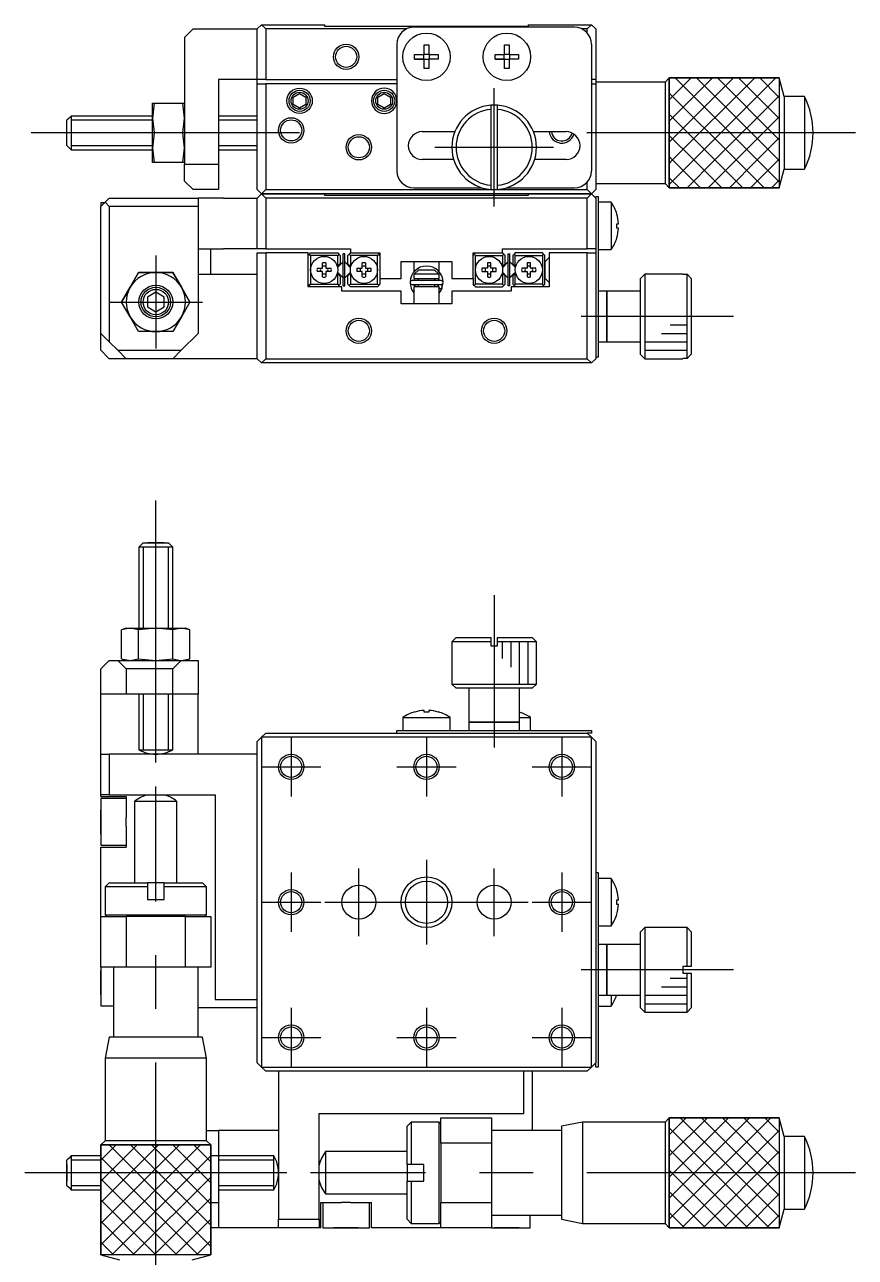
# Model space of a CAD drawing. Extents: x 9 to 355, y 7 to 229.
# Drawn here: x 74.6 to 172.8, y 83.3 to 229.1 of the extents above; entities that cross this region are included whole.
import ezdxf

# ---------------------------------------------------------------- set-up
doc = ezdxf.new("R2010")
doc.units = 0
doc.linetypes.add('CENTER', pattern=[50.8, 31.75, -6.35, 6.35, -6.35])
doc.layers.get('0').update_dxf_attribs({"linetype": 'CONTINUOUS'})
doc.layers.add('CENTER', color=1, linetype='CENTER')

msp = doc.modelspace()

# ---------------------------------------------------------------- linework, layer by layer
at = {"color": 7, "linetype": 'CONTINUOUS'}
for p, q in [((102.09, 228.58), (102.59, 229.08)), ((102.59, 229.08), (103.09, 228.58)), ((102.59, 229.08), (110.09, 229.08)), ((110.09, 228.88), (110.09, 229.08)), ((134.09, 228.88), (110.09, 228.88)), ((134.09, 229.08), (134.09, 228.88)), ((134.09, 229.08), (141.59, 229.08)), ((141.09, 228.58), (141.59, 229.08)), ((141.59, 229.08), (142.09, 228.58)), ((94.49, 228.58), (93.49, 227.58)), ((93.49, 227.58), (93.49, 212.58)), ((94.49, 228.58), (102.09, 228.58)), ((102.09, 222.58), (102.09, 228.58)), ((103.09, 228.58), (103.09, 222.58)), ((119.71, 228.58), (103.09, 228.58)), ((139.59, 228.78), (120.59, 228.78)), ((141.09, 228.58), (140.46, 228.58)), ((141.09, 228.11), (141.09, 228.58)), ((142.09, 228.58), (142.09, 222.58)), ((118.59, 226.78), (118.59, 211.78)), ((121.83, 226.68), (122.35, 226.68)), ((121.83, 225.54), (121.83, 226.68)), ((122.35, 226.68), (122.35, 225.54)), ((131.33, 226.68), (131.85, 226.68)), ((131.33, 225.54), (131.33, 226.68)), ((131.85, 226.68), (131.85, 225.54)), ((141.59, 226.78), (141.59, 211.78)), ((120.69, 225.02), (120.69, 225.54)), ((120.69, 225.54), (121.83, 225.54)), ((121.83, 225.02), (120.69, 225.02)), ((120.69, 225.02), (121.76, 225.02)), ((121.76, 225.02), (121.76, 225.54)), ((121.83, 225.02), (121.76, 225.02)), ((121.83, 225.61), (122.35, 225.61)), ((121.83, 223.88), (121.83, 225.02)), ((122.35, 224.95), (121.83, 224.95)), ((122.35, 225.54), (123.48, 225.54)), ((122.35, 225.02), (122.35, 223.88)), ((123.48, 225.02), (122.35, 225.02)), ((122.42, 225.02), (122.35, 225.02)), ((122.42, 225.54), (122.42, 225.02)), ((123.48, 225.02), (122.42, 225.02)), ((123.48, 225.54), (123.48, 225.02)), ((130.19, 225.02), (130.19, 225.54)), ((130.19, 225.54), (131.33, 225.54)), ((131.33, 225.02), (130.19, 225.02)), ((130.19, 225.02), (131.26, 225.02)), ((131.26, 225.02), (131.26, 225.54)), ((131.33, 225.02), (131.26, 225.02)), ((131.33, 225.61), (131.85, 225.61)), ((131.33, 223.88), (131.33, 225.02)), ((131.85, 224.95), (131.33, 224.95)), ((131.85, 225.54), (132.98, 225.54)), ((131.85, 225.02), (131.85, 223.88)), ((132.98, 225.02), (131.85, 225.02)), ((131.92, 225.02), (131.85, 225.02)), ((131.92, 225.54), (131.92, 225.02)), ((132.98, 225.02), (131.92, 225.02)), ((132.98, 225.54), (132.98, 225.02)), ((122.35, 223.88), (121.83, 223.88)), ((131.85, 223.88), (131.33, 223.88)), ((97.49, 222.58), (97.49, 212.58)), ((102.09, 222.58), (97.49, 222.58)), ((103.09, 222.58), (102.09, 222.58)), ((102.09, 222.08), (102.09, 222.58)), ((102.09, 222.08), (103.09, 222.08)), ((102.09, 209.58), (102.09, 222.08)), ((103.09, 222.58), (118.59, 222.58)), ((103.09, 222.08), (103.09, 209.58)), ((118.59, 222.08), (103.09, 222.08)), ((142.09, 222.58), (141.59, 222.58)), ((141.59, 222.08), (142.09, 222.08)), ((142.09, 222.58), (142.09, 222.08)), ((150.29, 222.28), (142.09, 222.28)), ((142.09, 222.08), (142.09, 209.58)), ((150.79, 222.78), (150.29, 222.28)), ((150.29, 222.28), (150.29, 214.25)), ((150.79, 222.78), (163.79, 222.78)), ((150.79, 209.78), (150.79, 222.78)), ((163.79, 222.78), (163.79, 214.08)), ((164.38, 220.58), (163.79, 222.78)), ((163.79, 222.78), (163.79, 209.78)), ((106.34, 220.52), (107.09, 220.95)), ((106.34, 219.65), (106.34, 220.52)), ((107.09, 220.95), (107.84, 220.52)), ((107.84, 220.52), (107.84, 219.65)), ((116.34, 220.52), (117.09, 220.95)), ((116.34, 219.65), (116.34, 220.52)), ((117.09, 220.95), (117.84, 220.52)), ((117.84, 220.52), (117.84, 219.65)), ((164.38, 220.58), (164.38, 214.83)), ((166.79, 220.58), (164.38, 220.58)), ((166.79, 220.58), (166.79, 214.83)), ((89.88, 219.78), (89.69, 218.03)), ((89.69, 219.78), (89.88, 219.78)), ((89.69, 218.03), (89.69, 219.78)), ((89.88, 219.78), (93.29, 219.78)), ((93.49, 218.03), (93.29, 219.78)), ((93.29, 219.78), (93.49, 219.78)), ((107.09, 219.22), (106.34, 219.65)), ((107.84, 219.65), (107.09, 219.22)), ((117.09, 219.22), (116.34, 219.65)), ((117.84, 219.65), (117.09, 219.22)), ((129.69, 219.57), (129.69, 219.06)), ((129.69, 219.06), (129.69, 210.1)), ((130.49, 219.06), (130.49, 219.57)), ((130.49, 210.1), (130.49, 219.06)), ((79.84, 218.03), (79.59, 217.78)), ((79.59, 216.28), (79.59, 217.78)), ((80.09, 218.28), (79.84, 218.03)), ((80.09, 218.28), (80.09, 216.28)), ((89.69, 218.28), (80.09, 218.28)), ((89.69, 218.03), (89.88, 216.28)), ((89.69, 214.53), (89.69, 218.03)), ((93.29, 216.28), (93.49, 218.03)), ((102.09, 218.28), (97.49, 218.28)), ((79.59, 214.78), (79.59, 216.28)), ((80.09, 216.28), (80.09, 214.28)), ((89.88, 216.28), (89.69, 214.53)), ((93.29, 216.28), (89.88, 216.28)), ((93.49, 214.53), (93.29, 216.28)), ((121.59, 216.43), (125.44, 216.43)), ((134.73, 216.43), (138.59, 216.43)), ((79.59, 214.78), (79.84, 214.53)), ((79.84, 214.53), (80.09, 214.28)), ((80.09, 214.28), (89.69, 214.28)), ((89.69, 214.53), (89.88, 212.78)), ((89.69, 212.78), (89.69, 214.53)), ((93.29, 212.78), (93.49, 214.53)), ((97.49, 214.28), (102.09, 214.28)), ((164.38, 214.83), (164.38, 211.98)), ((166.79, 214.83), (166.79, 211.98)), ((125.3, 213.13), (121.59, 213.13)), ((138.59, 213.13), (134.87, 213.13)), ((150.29, 214.25), (150.29, 210.28)), ((150.79, 214.08), (150.79, 209.78)), ((89.88, 212.78), (89.69, 212.78)), ((93.29, 212.78), (89.88, 212.78)), ((93.49, 212.78), (93.29, 212.78)), ((93.49, 212.58), (97.49, 212.58)), ((93.49, 210.58), (93.49, 212.58)), ((97.49, 212.58), (97.49, 209.58)), ((163.79, 209.78), (164.38, 211.98)), ((164.38, 211.98), (166.79, 211.98)), ((93.49, 210.58), (94.49, 209.58)), ((129.69, 210.1), (129.69, 209.6)), ((130.49, 209.6), (130.49, 210.1)), ((141.09, 209.58), (141.09, 210.46)), ((142.09, 210.28), (150.29, 210.28)), ((150.29, 210.28), (150.79, 209.78)), ((84.09, 208.08), (84.59, 208.58)), ((84.59, 208.58), (95.09, 208.58)), ((97.49, 209.58), (94.49, 209.58)), ((95.09, 208.58), (95.09, 207.58)), ((98.09, 208.58), (95.09, 208.58)), ((98.09, 208.58), (102.09, 208.58)), ((102.09, 209.58), (102.59, 209.08)), ((102.09, 208.58), (102.59, 209.08)), ((102.09, 202.58), (102.09, 208.58)), ((102.59, 209.08), (103.09, 209.58)), ((141.59, 209.08), (102.59, 209.08)), ((102.59, 209.08), (103.09, 208.58)), ((102.59, 209.08), (110.09, 209.08)), ((103.09, 209.58), (130.09, 209.58)), ((103.09, 208.58), (103.09, 202.58)), ((141.09, 208.58), (103.09, 208.58)), ((110.09, 208.88), (110.09, 209.08)), ((134.09, 208.88), (110.09, 208.88)), ((120.59, 209.78), (128.69, 209.78)), ((130.09, 209.58), (141.09, 209.58)), ((131.49, 209.78), (139.59, 209.78)), ((134.09, 209.08), (134.09, 208.88)), ((134.09, 209.08), (141.59, 209.08)), ((141.09, 209.58), (141.59, 209.08)), ((141.09, 208.58), (141.59, 209.08)), ((141.09, 202.58), (141.09, 208.58)), ((141.59, 209.08), (142.09, 209.58)), ((141.59, 209.08), (142.09, 208.58)), ((142.09, 208.78), (142.39, 208.78)), ((142.09, 208.58), (142.09, 208.78)), ((142.09, 208.58), (142.09, 202.58)), ((142.39, 208.78), (142.39, 206.78)), ((163.79, 209.78), (150.79, 209.78)), ((83.59, 207.58), (84.09, 208.08)), ((83.59, 208.03), (83.59, 207.58)), ((84.04, 208.03), (83.59, 208.03)), ((83.59, 192.58), (83.59, 207.58)), ((84.09, 208.08), (84.59, 207.58)), ((95.09, 207.58), (84.59, 207.58)), ((84.59, 207.58), (84.59, 191.58)), ((95.09, 207.58), (95.09, 192.58)), ((143.93, 208.08), (142.39, 208.08)), ((143.93, 208.08), (143.93, 202.48)), ((142.39, 206.78), (142.39, 191.78)), ((144.58, 206.68), (144.59, 206.68)), ((144.58, 205.02), (144.58, 205.54)), ((144.58, 205.54), (144.77, 205.54)), ((144.77, 205.02), (144.58, 205.02)), ((144.59, 203.88), (144.58, 203.88)), ((95.09, 202.58), (98.09, 202.58)), ((96.59, 199.58), (96.59, 202.58)), ((102.09, 202.58), (98.09, 202.58)), ((103.09, 202.58), (102.09, 202.58)), ((102.09, 189.58), (102.09, 202.08)), ((102.09, 202.08), (103.09, 202.08)), ((103.09, 202.58), (113.09, 202.58)), ((108.09, 202.08), (103.09, 202.08)), ((103.09, 202.08), (103.09, 189.58)), ((108.09, 198.08), (108.09, 202.08)), ((108.24, 201.93), (108.09, 201.78)), ((108.24, 201.93), (108.39, 202.08)), ((108.39, 201.78), (108.24, 201.93)), ((108.39, 202.08), (111.59, 202.08)), ((108.39, 201.78), (108.39, 200.08)), ((111.59, 201.78), (108.39, 201.78)), ((111.59, 202.08), (111.74, 201.93)), ((111.74, 201.93), (111.59, 201.78)), ((111.59, 200.48), (111.59, 201.78)), ((111.89, 201.78), (111.74, 201.93)), ((111.89, 201.78), (111.89, 200.78)), ((112.24, 198.18), (112.24, 201.98)), ((112.44, 201.98), (112.24, 201.98)), ((112.44, 198.18), (112.44, 201.98)), ((112.94, 201.93), (112.79, 201.78)), ((112.79, 200.78), (112.79, 201.78)), ((112.94, 201.93), (113.09, 202.08)), ((113.09, 201.78), (112.94, 201.93)), ((113.09, 202.58), (113.09, 202.08)), ((113.09, 202.08), (116.59, 202.08)), ((113.09, 201.78), (113.09, 200.48)), ((116.29, 201.78), (113.09, 201.78)), ((116.29, 202.08), (116.44, 201.93)), ((116.44, 201.93), (116.29, 201.78)), ((116.29, 200.08), (116.29, 201.78)), ((116.59, 201.78), (116.44, 201.93)), ((116.59, 202.08), (116.59, 199.08)), ((127.59, 202.08), (131.09, 202.08)), ((127.59, 199.08), (127.59, 202.08)), ((127.59, 201.78), (127.74, 201.93)), ((127.89, 202.08), (127.74, 201.93)), ((127.74, 201.93), (127.89, 201.78)), ((127.89, 200.08), (127.89, 201.78)), ((127.89, 201.78), (131.09, 201.78)), ((131.09, 202.08), (131.09, 202.58)), ((131.09, 202.58), (141.09, 202.58)), ((131.24, 201.93), (131.09, 202.08)), ((131.09, 201.78), (131.24, 201.93)), ((131.09, 201.78), (131.09, 200.48)), ((131.24, 201.93), (131.39, 201.78)), ((131.39, 200.78), (131.39, 201.78)), ((131.74, 201.98), (131.94, 201.98)), ((131.74, 198.18), (131.74, 201.98)), ((131.94, 198.18), (131.94, 201.98)), ((132.29, 201.78), (132.44, 201.93)), ((132.29, 201.78), (132.29, 200.78)), ((132.59, 202.08), (132.44, 201.93)), ((132.44, 201.93), (132.59, 201.78)), ((135.79, 202.08), (132.59, 202.08)), ((132.59, 201.78), (135.79, 201.78)), ((132.59, 200.48), (132.59, 201.78)), ((135.94, 201.93), (135.79, 202.08)), ((135.79, 201.78), (135.94, 201.93)), ((135.79, 201.78), (135.79, 200.08)), ((135.94, 201.93), (136.09, 201.78)), ((136.09, 198.38), (136.09, 201.78)), ((136.35, 201.33), (136.1, 201.08)), ((136.59, 201.56), (136.35, 201.33)), ((136.59, 202.08), (136.59, 198.08)), ((141.09, 202.08), (136.59, 202.08)), ((142.09, 202.58), (141.09, 202.58)), ((141.09, 189.58), (141.09, 202.08)), ((141.09, 202.08), (142.09, 202.08)), ((142.09, 202.58), (142.09, 202.08)), ((142.09, 202.08), (142.09, 189.58)), ((142.39, 202.48), (143.93, 202.48)), ((87.05, 198.03), (88.06, 199.78)), ((88.06, 199.78), (87.05, 198.03)), ((88.06, 199.78), (90.09, 199.78)), ((90.09, 199.78), (88.06, 199.78)), ((90.09, 199.78), (92.11, 199.78)), ((92.11, 199.78), (90.09, 199.78)), ((92.11, 199.78), (93.12, 198.03)), ((93.12, 198.03), (92.11, 199.78)), ((108.39, 200.08), (108.39, 198.38)), ((109.16, 200.28), (109.79, 200.28)), ((109.79, 199.88), (109.16, 199.88)), ((109.79, 200.28), (109.79, 200.91)), ((109.79, 199.26), (109.79, 199.88)), ((110.19, 200.91), (110.19, 200.28)), ((110.19, 200.28), (110.81, 200.28)), ((110.19, 199.88), (110.19, 199.26)), ((110.81, 199.88), (110.19, 199.88)), ((111.54, 200.44), (111.59, 200.48)), ((111.59, 199.68), (111.54, 199.72)), ((112.18, 200.98), (111.56, 200.37)), ((111.56, 199.8), (112.18, 199.18)), ((111.82, 199.57), (111.57, 199.83)), ((111.59, 200.48), (111.89, 200.78)), ((112.46, 200.98), (113.11, 200.34)), ((113.11, 200.37), (112.49, 200.98)), ((112.49, 199.18), (113.11, 199.8)), ((112.79, 200.78), (113.09, 200.48)), ((113.09, 200.48), (113.13, 200.44)), ((113.13, 199.72), (113.09, 199.68)), ((113.86, 200.28), (114.49, 200.28)), ((114.49, 199.88), (113.86, 199.88)), ((114.49, 200.28), (114.49, 200.91)), ((114.49, 199.26), (114.49, 199.88)), ((114.89, 200.91), (114.89, 200.28)), ((114.89, 200.28), (115.51, 200.28)), ((114.89, 199.88), (114.89, 199.26)), ((115.51, 199.88), (114.89, 199.88)), ((116.29, 198.38), (116.29, 200.08)), ((119.09, 201.08), (121.01, 201.08)), ((119.09, 199.08), (119.09, 201.08)), ((120.59, 201.08), (120.59, 199.81)), ((120.59, 199.81), (120.59, 199.81)), ((120.59, 199.81), (120.59, 199.81)), ((120.64, 199.58), (121.17, 200.08)), ((121.01, 201.08), (123.16, 201.08)), ((121.17, 200.08), (123, 200.08)), ((123, 200.08), (123.53, 199.58)), ((123.16, 201.08), (125.09, 201.08)), ((123.59, 199.85), (123.59, 201.08)), ((125.09, 201.08), (125.09, 199.08)), ((127.89, 198.38), (127.89, 200.08)), ((129.29, 200.28), (128.66, 200.28)), ((128.66, 199.88), (129.29, 199.88)), ((129.29, 200.91), (129.29, 200.28)), ((129.29, 199.88), (129.29, 199.26)), ((129.69, 200.28), (129.69, 200.91)), ((130.31, 200.28), (129.69, 200.28)), ((129.69, 199.26), (129.69, 199.88)), ((129.69, 199.88), (130.31, 199.88)), ((131.09, 200.48), (131.04, 200.44)), ((131.04, 199.72), (131.09, 199.68)), ((131.68, 200.98), (131.06, 200.37)), ((131.06, 199.8), (131.68, 199.18)), ((131.71, 200.98), (131.07, 200.34)), ((131.39, 200.78), (131.09, 200.48)), ((132.61, 200.37), (131.99, 200.98)), ((131.99, 199.18), (132.61, 199.8)), ((132.59, 200.48), (132.29, 200.78)), ((132.35, 199.57), (132.61, 199.83)), ((132.63, 200.44), (132.59, 200.48)), ((132.59, 199.68), (132.63, 199.72)), ((133.99, 200.28), (133.36, 200.28)), ((133.36, 199.88), (133.99, 199.88)), ((133.99, 200.91), (133.99, 200.28)), ((133.99, 199.88), (133.99, 199.26)), ((134.39, 200.28), (134.39, 200.91)), ((135.01, 200.28), (134.39, 200.28)), ((134.39, 199.26), (134.39, 199.88)), ((134.39, 199.88), (135.01, 199.88)), ((135.79, 200.08), (135.79, 198.38)), ((136.1, 199.08), (136.1, 201.08)), ((95.09, 199.58), (102.09, 199.58)), ((108.09, 198.38), (108.24, 198.23)), ((108.24, 198.23), (108.39, 198.38)), ((108.39, 198.38), (111.59, 198.38)), ((111.89, 199.38), (111.59, 199.68)), ((111.59, 198.38), (111.59, 199.68)), ((111.59, 198.38), (111.74, 198.23)), ((111.74, 198.23), (111.89, 198.38)), ((112.21, 199.18), (111.82, 199.57)), ((111.89, 199.38), (111.89, 198.38)), ((113.09, 199.68), (112.79, 199.38)), ((112.79, 198.38), (112.79, 199.38)), ((112.79, 198.38), (112.94, 198.23)), ((112.94, 198.23), (113.09, 198.38)), ((113.09, 199.68), (113.09, 198.38)), ((113.09, 198.38), (116.29, 198.38)), ((116.29, 198.38), (116.44, 198.23)), ((116.44, 198.23), (116.59, 198.38)), ((116.59, 199.08), (116.59, 198.38)), ((116.59, 199.08), (119.09, 199.08)), ((123.83, 198.81), (120.38, 198.81)), ((120.38, 198.36), (123.83, 198.36)), ((120.64, 199.58), (120.59, 199.58)), ((120.59, 199.58), (120.59, 199.08)), ((120.59, 199.08), (123.59, 199.08)), ((120.62, 198.81), (120.68, 199.08)), ((120.69, 198.08), (120.62, 198.36)), ((123.53, 199.58), (120.64, 199.58)), ((120.75, 198.25), (120.76, 198.26)), ((120.76, 198.26), (120.77, 198.27)), ((120.77, 198.27), (120.78, 198.28)), ((120.78, 198.28), (120.79, 198.29)), ((120.79, 198.29), (120.8, 198.3)), ((120.8, 198.3), (120.81, 198.3)), ((120.81, 198.3), (120.82, 198.31)), ((120.82, 198.31), (120.83, 198.32)), ((120.83, 198.32), (120.84, 198.33)), ((120.84, 198.33), (120.86, 198.33)), ((120.86, 198.33), (120.87, 198.34)), ((120.87, 198.34), (120.88, 198.34)), ((120.88, 198.34), (120.89, 198.35)), ((120.89, 198.35), (120.91, 198.35)), ((120.91, 198.35), (120.92, 198.35)), ((120.92, 198.35), (120.93, 198.36)), ((120.93, 198.36), (120.95, 198.36)), ((120.95, 198.36), (120.96, 198.36)), ((120.96, 198.36), (120.97, 198.36)), ((120.97, 198.36), (120.98, 198.36)), ((121.09, 199.08), (121.09, 198.81)), ((121.09, 198.36), (121.09, 198.08)), ((123.09, 198.81), (123.09, 199.08)), ((123.09, 198.08), (123.09, 198.36)), ((123.22, 198.36), (123.24, 198.36)), ((123.24, 198.36), (123.25, 198.36)), ((123.25, 198.36), (123.26, 198.36)), ((123.26, 198.36), (123.28, 198.36)), ((123.28, 198.36), (123.29, 198.35)), ((123.29, 198.35), (123.3, 198.35)), ((123.3, 198.35), (123.31, 198.35)), ((123.31, 198.35), (123.33, 198.34)), ((123.33, 198.34), (123.34, 198.34)), ((123.34, 198.34), (123.35, 198.33)), ((123.35, 198.33), (123.36, 198.32)), ((123.36, 198.32), (123.37, 198.32)), ((123.37, 198.32), (123.39, 198.31)), ((123.39, 198.31), (123.4, 198.3)), ((123.4, 198.3), (123.41, 198.29)), ((123.41, 198.29), (123.42, 198.28)), ((123.42, 198.28), (123.43, 198.27)), ((123.43, 198.27), (123.44, 198.26)), ((123.44, 198.26), (123.44, 198.25)), ((123.44, 198.25), (123.45, 198.24)), ((123.52, 199.08), (123.59, 198.81)), ((123.59, 199.58), (123.53, 199.58)), ((123.59, 199.08), (123.59, 199.58)), ((123.88, 197.8), (124.05, 198.56)), ((123.9, 198.36), (123.89, 198.37)), ((123.91, 198.33), (123.9, 198.36)), ((123.92, 198.29), (123.91, 198.33)), ((123.93, 198.26), (123.92, 198.29)), ((123.94, 198.22), (123.93, 198.26)), ((125.09, 199.08), (127.59, 199.08)), ((127.59, 199.08), (127.59, 198.38)), ((127.74, 198.23), (127.59, 198.38)), ((127.89, 198.38), (127.74, 198.23)), ((131.09, 198.38), (127.89, 198.38)), ((131.09, 199.68), (131.09, 198.38)), ((131.09, 199.68), (131.39, 199.38)), ((131.24, 198.23), (131.09, 198.38)), ((131.39, 198.38), (131.24, 198.23)), ((131.39, 198.38), (131.39, 199.38)), ((131.96, 199.18), (132.35, 199.57)), ((132.29, 199.38), (132.59, 199.68)), ((132.29, 199.38), (132.29, 198.38)), ((132.44, 198.23), (132.29, 198.38)), ((132.59, 198.38), (132.44, 198.23)), ((132.59, 198.38), (132.59, 199.68)), ((135.79, 198.38), (132.59, 198.38)), ((135.94, 198.23), (135.79, 198.38)), ((136.09, 198.38), (135.94, 198.23)), ((136.1, 199.08), (136.35, 198.83)), ((136.35, 198.83), (136.59, 198.6)), ((147.89, 199.58), (147.39, 199.08)), ((147.39, 190.08), (147.39, 199.08)), ((147.89, 199.58), (147.89, 189.58)), ((152.39, 199.58), (147.89, 199.58)), ((152.39, 199.58), (152.39, 199.57)), ((152.39, 199.57), (152.89, 199.57)), ((152.89, 189.6), (152.89, 199.57)), ((152.89, 199.57), (153.39, 199.06)), ((153.39, 199.06), (153.39, 190.1)), ((86.04, 196.28), (87.05, 198.03)), ((87.05, 198.03), (86.04, 196.28)), ((90.09, 197.44), (89.09, 196.86)), ((89.09, 196.86), (89.09, 195.71)), ((91.09, 196.86), (90.09, 197.44)), ((91.09, 195.71), (91.09, 196.86)), ((93.12, 198.03), (94.13, 196.28)), ((94.13, 196.28), (93.12, 198.03)), ((112.09, 198.08), (108.09, 198.08)), ((108.39, 198.08), (108.24, 198.23)), ((111.74, 198.23), (111.59, 198.08)), ((112.09, 197.58), (112.09, 198.08)), ((119.09, 197.58), (112.09, 197.58)), ((112.24, 198.18), (112.44, 198.18)), ((113.09, 198.08), (112.94, 198.23)), ((116.29, 198.08), (113.09, 198.08)), ((116.44, 198.23), (116.29, 198.08)), ((119.09, 196.08), (119.09, 197.58)), ((120.29, 197.87), (120.29, 197.87)), ((120.29, 197.87), (120.29, 197.87)), ((120.29, 197.87), (120.29, 197.86)), ((120.29, 197.86), (120.29, 197.86)), ((120.29, 197.86), (120.3, 197.86)), ((120.3, 197.86), (120.3, 197.85)), ((120.3, 197.85), (120.31, 197.81)), ((120.31, 197.81), (120.31, 197.81)), ((120.31, 197.81), (120.31, 197.81)), ((120.31, 197.81), (120.31, 197.81)), ((120.31, 197.8), (120.31, 197.81)), ((120.32, 197.81), (120.33, 197.78)), ((123.59, 198.08), (120.59, 198.08)), ((120.59, 198.08), (120.59, 196.08)), ((120.7, 198.09), (120.71, 198.11)), ((120.7, 198.08), (120.7, 198.09)), ((120.71, 198.16), (120.72, 198.17)), ((120.71, 198.15), (120.71, 198.16)), ((120.71, 198.13), (120.71, 198.15)), ((120.71, 198.12), (120.71, 198.13)), ((120.71, 198.11), (120.71, 198.12)), ((120.72, 198.19), (120.73, 198.2)), ((120.72, 198.17), (120.72, 198.19)), ((120.73, 198.21), (120.74, 198.22)), ((120.73, 198.2), (120.73, 198.21)), ((120.74, 198.22), (120.75, 198.23)), ((120.75, 198.23), (120.75, 198.25)), ((123.45, 198.24), (123.46, 198.23)), ((123.46, 198.23), (123.47, 198.22)), ((123.47, 198.22), (123.47, 198.21)), ((123.47, 198.21), (123.48, 198.19)), ((123.48, 198.19), (123.48, 198.18)), ((123.48, 198.18), (123.49, 198.17)), ((123.49, 198.17), (123.49, 198.16)), ((123.49, 198.16), (123.49, 198.14)), ((123.49, 198.14), (123.5, 198.13)), ((123.5, 198.13), (123.5, 198.11)), ((123.5, 198.11), (123.5, 198.1)), ((123.5, 198.1), (123.5, 198.09)), ((123.5, 198.09), (123.5, 198.08)), ((123.59, 196.08), (123.59, 198.08)), ((123.6, 197.9), (123.59, 197.91)), ((123.88, 197.8), (123.59, 197.9)), ((123.59, 197.32), (123.89, 197.81)), ((123.62, 197.89), (123.6, 197.9)), ((123.64, 197.88), (123.62, 197.89)), ((123.65, 197.87), (123.64, 197.88)), ((123.67, 197.87), (123.65, 197.87)), ((123.69, 197.86), (123.67, 197.87)), ((123.71, 197.85), (123.69, 197.86)), ((123.72, 197.85), (123.71, 197.85)), ((123.74, 197.84), (123.72, 197.85)), ((123.76, 197.83), (123.74, 197.84)), ((123.77, 197.83), (123.76, 197.83)), ((123.79, 197.82), (123.77, 197.83)), ((123.8, 197.82), (123.79, 197.82)), ((123.82, 197.81), (123.8, 197.82)), ((123.83, 197.81), (123.82, 197.81)), ((123.84, 197.81), (123.83, 197.81)), ((123.85, 197.8), (123.84, 197.81)), ((123.86, 197.8), (123.85, 197.8)), ((123.87, 197.8), (123.86, 197.8)), ((123.88, 197.8), (123.87, 197.8)), ((123.87, 197.77), (123.88, 197.8)), ((123.89, 197.8), (123.88, 197.8)), ((123.88, 197.8), (123.88, 197.8)), ((123.89, 197.81), (123.9, 197.84)), ((123.89, 197.81), (123.89, 197.8)), ((123.89, 197.8), (123.89, 197.8)), ((123.9, 197.84), (123.91, 197.87)), ((123.91, 197.87), (123.92, 197.9)), ((123.92, 197.9), (123.93, 197.94)), ((123.93, 197.94), (123.94, 197.97)), ((123.94, 198.19), (123.94, 198.22)), ((123.95, 198.15), (123.94, 198.19)), ((123.94, 198.01), (123.95, 198.05)), ((123.94, 197.97), (123.94, 198.01)), ((123.95, 198.12), (123.95, 198.15)), ((123.95, 198.08), (123.95, 198.12)), ((123.95, 198.05), (123.95, 198.08)), ((125.09, 197.58), (125.09, 196.08)), ((132.09, 197.58), (125.09, 197.58)), ((127.74, 198.23), (127.89, 198.08)), ((127.89, 198.08), (131.09, 198.08)), ((131.09, 198.08), (131.24, 198.23)), ((131.94, 198.18), (131.74, 198.18)), ((132.09, 198.08), (132.09, 197.58)), ((136.59, 198.08), (132.09, 198.08)), ((132.44, 198.23), (132.59, 198.08)), ((135.79, 198.08), (135.94, 198.23)), ((143.39, 197.58), (142.39, 197.58)), ((143.39, 197.58), (143.39, 191.58)), ((143.39, 191.58), (143.39, 197.58)), ((147.39, 197.58), (143.39, 197.58)), ((87.05, 194.53), (86.04, 196.28)), ((89.09, 195.71), (90.09, 195.13)), ((89.09, 195.71), (90.09, 195.13)), ((90.09, 195.13), (91.09, 195.71)), ((90.09, 195.13), (91.09, 195.71)), ((94.13, 196.28), (93.12, 194.53)), ((125.09, 196.08), (119.09, 196.08)), ((88.06, 192.78), (87.05, 194.53)), ((93.12, 194.53), (92.11, 192.78)), ((83.59, 190.58), (83.59, 192.58)), ((84.59, 191.58), (83.59, 192.58)), ((90.09, 192.78), (88.06, 192.78)), ((92.11, 192.78), (90.09, 192.78)), ((93.09, 190.58), (95.09, 192.58)), ((84.59, 191.58), (85.59, 190.58)), ((142.39, 191.78), (142.39, 189.78)), ((142.39, 191.58), (143.39, 191.58)), ((143.39, 191.58), (147.39, 191.58)), ((83.59, 190.58), (84.59, 189.58)), ((86.59, 189.58), (84.59, 189.58)), ((85.59, 190.58), (93.09, 190.58)), ((86.59, 189.58), (85.59, 190.58)), ((92.09, 189.58), (86.59, 189.58)), ((93.09, 190.58), (92.09, 189.58)), ((102.09, 189.58), (92.09, 189.58)), ((102.09, 189.58), (102.59, 189.08)), ((102.59, 189.08), (103.09, 189.58)), ((103.09, 189.58), (141.09, 189.58)), ((141.09, 189.58), (141.59, 189.08)), ((141.59, 189.08), (142.09, 189.58)), ((142.39, 189.78), (142.09, 189.78)), ((147.39, 190.08), (147.89, 189.58)), ((147.89, 189.58), (152.39, 189.58)), ((152.89, 189.6), (152.39, 189.6)), ((152.39, 189.6), (152.39, 189.58)), ((153.39, 190.1), (152.89, 189.6)), ((141.59, 189.08), (102.59, 189.08)), ((88.59, 167.81), (88.34, 167.56)), ((88.59, 167.81), (91.59, 167.81)), ((88.59, 167.81), (91.59, 167.81)), ((90.09, 167.81), (89.09, 167.81)), ((89.09, 167.81), (90.09, 167.81)), ((90.09, 167.81), (91.09, 167.81)), ((91.09, 167.81), (90.09, 167.81)), ((91.84, 167.56), (91.59, 167.81)), ((88.34, 167.56), (88.09, 167.31)), ((92.09, 167.31), (88.09, 167.31)), ((88.09, 167.31), (88.09, 157.71)), ((92.09, 167.31), (91.84, 167.56)), ((92.09, 157.71), (92.09, 167.31)), ((87.05, 157.71), (86.04, 157.51)), ((86.59, 157.71), (86.04, 157.51)), ((86.04, 154.1), (86.04, 157.51)), ((86.59, 157.71), (87.05, 157.71)), ((87.05, 157.71), (90.09, 157.71)), ((88.06, 157.51), (87.05, 157.71)), ((90.09, 157.71), (88.06, 157.51)), ((88.06, 154.1), (88.06, 157.51)), ((92.11, 157.51), (90.09, 157.71)), ((90.09, 157.71), (93.12, 157.71)), ((93.12, 157.71), (92.11, 157.51)), ((92.11, 154.1), (92.11, 157.51)), ((93.12, 157.71), (93.59, 157.71)), ((94.13, 157.51), (93.12, 157.71)), ((94.13, 157.51), (93.59, 157.71)), ((94.13, 154.1), (94.13, 157.51)), ((125.59, 156.61), (125.09, 156.11)), ((129.69, 156.11), (125.09, 156.11)), ((125.09, 156.11), (125.09, 151.11)), ((125.59, 156.61), (129.69, 156.61)), ((125.59, 156.61), (129.69, 156.61)), ((129.69, 156.61), (129.69, 156.11)), ((129.69, 156.11), (129.69, 155.61)), ((130.49, 156.61), (134.59, 156.61)), ((130.49, 156.61), (134.59, 156.61)), ((130.49, 156.11), (130.49, 156.61)), ((135.09, 156.11), (130.49, 156.11)), ((130.49, 155.61), (130.49, 156.11)), ((135.09, 156.11), (134.59, 156.61)), ((135.09, 151.11), (135.09, 156.11)), ((129.69, 155.61), (130.49, 155.61)), ((129.69, 155.61), (130.49, 155.61)), ((84.59, 153.91), (83.59, 152.91)), ((84.59, 153.91), (85.59, 153.91)), ((85.59, 153.91), (88.09, 153.91)), ((86.59, 152.91), (85.59, 153.91)), ((86.04, 154.1), (87.05, 153.91)), ((86.04, 154.1), (86.59, 153.91)), ((87.05, 153.91), (88.06, 154.1)), ((88.06, 154.1), (90.09, 153.91)), ((88.09, 153.91), (92.09, 153.91)), ((90.09, 153.91), (92.11, 154.1)), ((92.09, 153.91), (93.09, 153.91)), ((93.09, 153.91), (92.09, 152.91)), ((92.11, 154.1), (92.97, 153.91)), ((92.97, 153.91), (93.12, 153.91)), ((93.09, 153.91), (95.09, 153.91)), ((93.12, 153.91), (94.13, 154.1)), ((93.59, 153.91), (94.13, 154.1)), ((95.09, 153.91), (95.09, 149.91)), ((83.59, 149.91), (83.59, 152.91)), ((86.59, 152.91), (86.59, 149.91)), ((92.09, 152.91), (86.59, 152.91)), ((92.09, 149.91), (92.09, 152.91)), ((125.09, 151.11), (135.09, 151.11)), ((125.09, 151.11), (125.59, 150.61)), ((134.59, 150.61), (125.59, 150.61)), ((127.09, 150.61), (127.09, 146.61)), ((133.09, 146.61), (133.09, 150.61)), ((134.59, 150.61), (135.09, 151.11)), ((86.59, 149.91), (83.59, 149.91)), ((83.59, 142.81), (83.59, 149.91)), ((92.09, 149.91), (86.59, 149.91)), ((88.09, 149.91), (88.09, 143.34)), ((95.09, 149.91), (92.09, 149.91)), ((92.09, 143.34), (92.09, 149.91)), ((95.09, 142.81), (95.09, 149.91)), ((120.69, 147.8), (120.68, 147.81)), ((120.69, 147.8), (120.68, 147.81)), ((121.83, 147.8), (121.83, 147.99)), ((122.35, 147.8), (121.83, 147.8)), ((122.35, 147.99), (122.35, 147.8)), ((123.49, 147.81), (123.48, 147.8)), ((123.49, 147.81), (123.48, 147.8)), ((119.29, 147.15), (124.89, 147.15)), ((119.29, 147.15), (119.29, 145.61)), ((124.89, 145.61), (124.89, 147.15)), ((127.09, 146.61), (133.09, 146.61)), ((133.09, 146.61), (127.09, 146.61)), ((127.09, 146.61), (127.09, 145.61)), ((133.09, 147.15), (134.39, 147.15)), ((133.09, 145.61), (133.09, 146.61)), ((134.39, 145.61), (134.39, 147.15)), ((102.09, 144.31), (102.59, 144.81)), ((102.59, 144.81), (103.09, 145.31)), ((102.59, 144.81), (102.59, 105.81)), ((141.59, 144.81), (102.59, 144.81)), ((103.09, 145.31), (141.09, 145.31)), ((118.59, 145.31), (118.59, 145.61)), ((118.59, 145.61), (120.59, 145.61)), ((120.59, 145.61), (139.59, 145.61)), ((139.59, 145.61), (141.59, 145.61)), ((141.59, 145.31), (141.09, 145.31)), ((141.09, 145.31), (141.59, 144.81)), ((141.59, 145.61), (141.59, 145.31)), ((141.59, 105.81), (141.59, 144.81)), ((141.59, 144.81), (142.09, 144.31)), ((88.09, 143.34), (92.09, 143.34)), ((88.09, 143.34), (92.09, 143.34)), ((102.09, 106.31), (102.09, 144.31)), ((142.09, 144.31), (142.09, 106.31)), ((83.59, 138.01), (83.59, 142.81)), ((83.59, 142.81), (84.59, 142.81)), ((84.59, 142.81), (84.59, 138.01)), ((102.09, 142.81), (84.59, 142.81)), ((102.09, 113.81), (102.09, 142.81)), ((102.09, 113.81), (102.09, 142.81)), ((84.59, 138.01), (83.59, 138.01)), ((83.59, 137.81), (83.59, 138.01)), ((83.59, 137.81), (86.59, 137.81)), ((83.59, 137.56), (83.59, 134.81)), ((83.59, 137.56), (83.59, 132.06)), ((86.59, 137.56), (83.59, 137.56)), ((84.59, 138.01), (97.09, 138.01)), ((86.59, 137.81), (86.59, 135.33)), ((92.44, 137.23), (87.59, 137.23)), ((87.59, 137.23), (87.59, 127.61)), ((92.59, 137.23), (92.44, 137.23)), ((92.59, 127.61), (92.59, 137.23)), ((97.09, 138.01), (97.09, 113.81)), ((83.59, 135.53), (83.59, 136.25)), ((83.59, 136.25), (83.59, 135.53)), ((83.59, 134.09), (83.59, 135.53)), ((83.59, 135.53), (83.59, 134.09)), ((83.59, 134.81), (83.59, 132.06)), ((86.59, 134.81), (86.59, 135.33)), ((86.59, 134.29), (86.59, 134.81)), ((86.59, 134.29), (86.59, 131.81)), ((83.59, 133.36), (83.59, 134.09)), ((83.59, 134.09), (83.59, 133.36)), ((83.59, 132.06), (86.59, 132.06)), ((83.59, 131.81), (86.59, 131.81)), ((83.59, 123.61), (83.59, 131.81)), ((142.09, 128.81), (142.39, 128.81)), ((142.39, 128.81), (142.39, 126.81)), ((84.59, 127.61), (84.09, 127.11)), ((89.09, 127.11), (84.09, 127.11)), ((84.09, 127.11), (84.09, 123.81)), ((84.59, 127.61), (89.09, 127.61)), ((91.09, 127.61), (89.09, 127.61)), ((89.09, 127.61), (89.09, 127.11)), ((89.09, 127.11), (89.09, 125.61)), ((91.09, 127.11), (91.09, 127.61)), ((91.09, 127.61), (95.59, 127.61)), ((96.09, 127.11), (91.09, 127.11)), ((91.09, 125.61), (91.09, 127.11)), ((96.09, 127.11), (95.59, 127.61)), ((96.09, 123.81), (96.09, 127.11)), ((143.93, 128.11), (142.39, 128.11)), ((143.93, 128.11), (143.93, 122.51)), ((89.09, 125.61), (91.09, 125.61)), ((142.39, 126.81), (142.39, 107.81)), ((144.58, 126.71), (144.59, 126.71)), ((144.58, 126.71), (144.59, 126.71)), ((144.58, 125.57), (144.77, 125.57)), ((144.58, 125.05), (144.58, 125.57)), ((144.77, 125.05), (144.58, 125.05)), ((144.59, 123.9), (144.58, 123.91)), ((144.59, 123.9), (144.58, 123.91)), ((83.59, 117.61), (83.59, 123.61)), ((83.59, 123.61), (86.59, 123.61)), ((84.09, 123.81), (96.09, 123.81)), ((84.09, 123.81), (84.29, 123.61)), ((86.59, 123.61), (86.59, 117.61)), ((93.59, 123.61), (86.59, 123.61)), ((93.59, 117.61), (93.59, 123.61)), ((93.59, 123.61), (96.59, 123.61)), ((95.89, 123.61), (96.09, 123.81)), ((96.59, 123.61), (96.59, 117.61)), ((142.39, 122.51), (143.93, 122.51)), ((147.89, 122.31), (147.39, 121.81)), ((147.39, 112.81), (147.39, 121.81)), ((147.89, 122.31), (147.89, 112.31)), ((152.89, 122.31), (147.89, 122.31)), ((152.89, 117.71), (152.89, 122.31)), ((153.39, 121.81), (152.89, 122.31)), ((153.39, 121.81), (153.39, 117.71)), ((153.39, 121.81), (153.39, 117.71)), ((143.39, 120.31), (142.39, 120.31)), ((143.39, 120.31), (143.39, 114.31)), ((143.39, 114.31), (143.39, 120.31)), ((147.39, 120.31), (143.39, 120.31)), ((83.59, 117.61), (83.59, 115.81)), ((83.59, 117.61), (83.59, 113.06)), ((86.59, 117.61), (83.59, 117.61)), ((83.59, 116.53), (83.59, 117.25)), ((83.59, 117.25), (83.59, 116.53)), ((85.09, 117.61), (85.09, 109.36)), ((93.59, 117.61), (86.59, 117.61)), ((96.59, 117.61), (93.59, 117.61)), ((95.09, 109.36), (95.09, 117.61)), ((152.39, 117.71), (152.39, 116.91)), ((152.89, 117.71), (152.39, 117.71)), ((152.39, 117.71), (152.39, 116.91)), ((152.39, 116.91), (152.89, 116.91)), ((153.39, 117.71), (152.89, 117.71)), ((152.89, 112.31), (152.89, 116.91)), ((152.89, 116.91), (153.39, 116.91)), ((153.39, 116.91), (153.39, 112.81)), ((153.39, 116.91), (153.39, 112.81)), ((83.59, 115.09), (83.59, 116.53)), ((83.59, 116.53), (83.59, 115.09)), ((83.59, 115.81), (83.59, 113.06)), ((83.59, 114.36), (83.59, 115.09)), ((83.59, 115.09), (83.59, 114.36)), ((97.09, 113.81), (102.09, 113.81)), ((142.39, 114.31), (143.39, 114.31)), ((143.39, 114.31), (147.39, 114.31)), ((143.93, 114.31), (143.93, 113.01)), ((83.59, 113.06), (85.09, 113.06)), ((102.09, 112.81), (95.09, 112.81)), ((142.39, 113.01), (143.93, 113.01)), ((147.39, 112.81), (147.89, 112.31)), ((147.89, 112.31), (152.89, 112.31)), ((152.89, 112.31), (153.39, 112.81)), ((84.59, 109.36), (84.09, 106.86)), ((95.26, 109.36), (84.59, 109.36)), ((95.59, 109.36), (95.26, 109.36)), ((96.09, 106.86), (95.59, 109.36)), ((95.73, 106.86), (84.09, 106.86)), ((84.09, 106.86), (84.09, 97.11)), ((96.09, 106.86), (95.73, 106.86)), ((96.09, 97.11), (96.09, 106.86)), ((142.39, 107.81), (142.39, 105.81)), ((102.59, 105.81), (102.09, 106.31)), ((102.59, 105.81), (141.59, 105.81)), ((103.09, 105.31), (102.59, 105.81)), ((103.09, 105.31), (102.59, 105.81)), ((104.59, 105.31), (103.09, 105.31)), ((133.59, 105.31), (104.59, 105.31)), ((104.59, 105.31), (104.59, 87.81)), ((133.59, 105.31), (104.59, 105.31)), ((133.59, 100.31), (133.59, 105.31)), ((141.09, 105.31), (133.59, 105.31)), ((134.59, 105.31), (134.59, 98.31)), ((141.59, 105.81), (141.09, 105.31)), ((142.09, 106.31), (141.59, 105.81)), ((142.09, 105.81), (142.09, 106.31)), ((142.39, 105.81), (142.09, 105.81)), ((109.39, 100.31), (133.59, 100.31)), ((109.39, 87.81), (109.39, 100.31)), ((120.29, 99.31), (119.79, 98.81)), ((120.29, 99.31), (120.29, 94.31)), ((123.59, 99.31), (120.29, 99.31)), ((123.59, 87.31), (123.59, 99.31)), ((123.79, 99.11), (123.59, 99.31)), ((123.79, 99.81), (129.79, 99.81)), ((123.79, 96.81), (123.79, 99.81)), ((129.79, 99.81), (129.79, 96.81)), ((140.54, 99.31), (138.04, 98.81)), ((140.54, 99.31), (140.54, 98.95)), ((150.29, 99.31), (140.54, 99.31)), ((150.79, 99.81), (150.29, 99.31)), ((150.29, 99.31), (150.29, 98.95)), ((150.79, 99.81), (150.79, 99.42)), ((150.79, 99.81), (163.79, 99.81)), ((150.79, 86.81), (150.79, 99.81)), ((163.79, 99.81), (163.79, 99.42)), ((164.38, 97.61), (163.79, 99.81)), ((163.79, 99.81), (163.79, 86.81)), ((96.09, 98.31), (97.49, 98.31)), ((97.49, 98.31), (97.49, 95.31)), ((104.59, 98.31), (97.49, 98.31)), ((119.79, 94.31), (119.79, 98.81)), ((138.04, 98.31), (129.79, 98.31)), ((138.04, 98.81), (138.04, 98.48)), ((138.04, 98.48), (138.04, 87.81)), ((140.54, 98.95), (140.54, 87.31)), ((150.29, 98.95), (150.29, 87.31)), ((84.09, 97.11), (83.59, 96.61)), ((83.59, 83.61), (83.59, 96.61)), ((83.59, 96.61), (96.59, 96.61)), ((95.73, 97.11), (84.09, 97.11)), ((96.09, 97.11), (95.73, 97.11)), ((96.59, 96.61), (96.09, 97.11)), ((96.59, 96.61), (96.2, 96.61)), ((96.59, 96.61), (96.59, 83.61)), ((129.79, 96.81), (123.79, 96.81)), ((123.79, 96.81), (123.79, 89.81)), ((129.79, 96.81), (129.79, 89.81)), ((164.38, 97.61), (164.38, 97.35)), ((166.79, 97.61), (164.38, 97.61)), ((164.38, 97.35), (164.38, 89.01)), ((166.79, 97.61), (166.79, 97.35)), ((166.79, 97.35), (166.79, 89.01)), ((79.84, 95.06), (79.59, 94.81)), ((79.59, 91.81), (79.59, 94.81)), ((79.59, 91.81), (79.59, 94.81)), ((80.09, 95.31), (79.84, 95.06)), ((80.09, 95.31), (80.09, 91.31)), ((83.59, 95.31), (80.09, 95.31)), ((97.49, 95.31), (96.59, 95.31)), ((97.49, 95.31), (97.49, 89.81)), ((104.05, 95.31), (97.49, 95.31)), ((104.05, 91.31), (104.05, 95.31)), ((104.05, 91.31), (104.05, 95.31)), ((110.16, 95.81), (110.16, 95.66)), ((119.79, 95.81), (110.16, 95.81)), ((110.16, 95.66), (110.16, 90.81)), ((79.59, 93.31), (79.59, 94.31)), ((79.59, 94.31), (79.59, 93.31)), ((79.59, 93.31), (79.59, 92.31)), ((79.59, 92.31), (79.59, 93.31)), ((119.79, 94.31), (119.79, 92.31)), ((120.29, 94.31), (119.79, 94.31)), ((121.79, 94.31), (120.29, 94.31)), ((121.79, 92.31), (121.79, 94.31)), ((119.79, 87.81), (119.79, 92.31)), ((119.79, 92.31), (120.29, 92.31)), ((120.29, 92.31), (120.29, 87.31)), ((120.29, 92.31), (121.79, 92.31)), ((79.59, 91.81), (79.84, 91.56)), ((79.84, 91.56), (80.09, 91.31)), ((80.09, 91.31), (83.59, 91.31)), ((97.49, 91.31), (104.05, 91.31)), ((110.16, 90.81), (119.79, 90.81)), ((96.59, 89.81), (97.49, 89.81)), ((97.49, 89.81), (97.49, 86.81)), ((109.59, 86.81), (109.59, 89.81)), ((109.59, 89.81), (112.06, 89.81)), ((109.84, 89.81), (109.84, 86.81)), ((112.59, 89.81), (112.06, 89.81)), ((113.11, 89.81), (112.59, 89.81)), ((113.11, 89.81), (115.59, 89.81)), ((115.34, 86.81), (115.34, 89.81)), ((115.59, 86.81), (115.59, 89.81)), ((123.79, 89.81), (129.79, 89.81)), ((123.79, 86.81), (123.79, 89.81)), ((129.79, 89.81), (129.79, 86.81)), ((163.79, 86.81), (164.38, 89.01)), ((164.38, 89.01), (166.79, 89.01)), ((104.59, 86.81), (104.59, 87.81)), ((104.59, 87.81), (109.39, 87.81)), ((109.39, 87.81), (109.39, 86.81)), ((119.79, 87.81), (120.29, 87.31)), ((123.59, 87.31), (123.79, 87.51)), ((129.79, 88.31), (138.04, 88.31)), ((134.34, 86.81), (134.34, 88.31)), ((138.04, 87.81), (140.54, 87.31)), ((97.49, 86.81), (96.59, 86.81)), ((104.59, 86.81), (97.49, 86.81)), ((109.39, 86.81), (104.59, 86.81)), ((109.59, 86.81), (109.39, 86.81)), ((109.84, 86.81), (112.59, 86.81)), ((109.84, 86.81), (115.34, 86.81)), ((111.86, 86.81), (111.14, 86.81)), ((111.14, 86.81), (111.86, 86.81)), ((113.31, 86.81), (111.86, 86.81)), ((111.86, 86.81), (113.31, 86.81)), ((112.59, 86.81), (115.34, 86.81)), ((114.03, 86.81), (113.31, 86.81)), ((113.31, 86.81), (114.03, 86.81)), ((123.79, 86.81), (115.59, 86.81)), ((120.29, 87.31), (123.59, 87.31)), ((129.79, 86.81), (123.79, 86.81)), ((129.79, 86.81), (131.59, 86.81)), ((129.79, 86.81), (134.34, 86.81)), ((130.86, 86.81), (130.14, 86.81)), ((130.14, 86.81), (130.86, 86.81)), ((132.31, 86.81), (130.86, 86.81)), ((130.86, 86.81), (132.31, 86.81)), ((131.59, 86.81), (134.34, 86.81)), ((133.03, 86.81), (132.31, 86.81)), ((132.31, 86.81), (133.03, 86.81)), ((140.54, 87.31), (150.29, 87.31)), ((150.29, 87.31), (150.79, 86.81)), ((163.79, 86.81), (150.79, 86.81)), ((83.59, 83.61), (85.79, 83.02)), ((96.59, 83.61), (83.59, 83.61)), ((94.39, 83.02), (96.59, 83.61)), ((96.59, 83.61), (96.2, 83.61))]:
    msp.add_line(p, q, dxfattribs=at)
at = {"color": 3, "linetype": 'CONTINUOUS'}
for p, q in [((150.79, 222.78), (150.79, 214.08)), ((163.79, 222.78), (150.79, 222.78)), ((150.79, 222.68), (150.89, 222.78)), ((150.79, 220.18), (153.39, 222.78)), ((150.79, 217.68), (155.89, 222.78)), ((150.79, 215.18), (158.39, 222.78)), ((151.19, 213.08), (160.89, 222.78)), ((151.49, 222.78), (161.19, 213.08)), ((153.69, 213.08), (163.39, 222.78)), ((153.99, 222.78), (163.69, 213.08)), ((156.49, 222.78), (163.79, 215.48)), ((158.99, 222.78), (163.79, 217.98)), ((161.49, 222.78), (163.79, 220.48)), ((150.79, 220.98), (158.69, 213.08)), ((156.19, 213.08), (163.79, 220.68)), ((89.69, 217.78), (80.09, 217.78)), ((102.09, 217.78), (97.49, 217.78)), ((150.79, 218.48), (156.19, 213.08)), ((158.69, 213.08), (163.79, 218.18)), ((150.79, 215.98), (153.69, 213.08)), ((80.09, 214.78), (89.69, 214.78)), ((97.49, 214.78), (102.09, 214.78)), ((161.19, 213.08), (163.79, 215.68)), ((150.79, 213.48), (151.19, 213.08)), ((150.79, 212.68), (151.19, 213.08)), ((150.79, 210.18), (153.69, 213.08)), ((151.19, 213.08), (154.49, 209.78)), ((152.89, 209.78), (156.19, 213.08)), ((153.69, 213.08), (156.99, 209.78)), ((155.39, 209.78), (158.69, 213.08)), ((156.19, 213.08), (159.49, 209.78)), ((157.89, 209.78), (161.19, 213.08)), ((158.69, 213.08), (161.99, 209.78)), ((160.39, 209.78), (163.69, 213.08)), ((161.19, 213.08), (163.79, 210.48)), ((163.69, 213.08), (163.79, 213.18)), ((163.69, 213.08), (163.79, 212.98)), ((163.79, 214.08), (163.79, 209.78)), ((150.79, 210.98), (151.99, 209.78)), ((162.89, 209.78), (163.79, 210.68)), ((150.79, 209.78), (163.79, 209.78)), ((149.89, 192.58), (152.89, 192.58)), ((150.89, 193.58), (152.89, 193.58)), ((147.89, 191.58), (152.89, 191.58)), ((147.89, 190.58), (152.89, 190.58)), ((88.59, 167.31), (88.59, 157.71)), ((91.59, 157.71), (91.59, 167.31)), ((131.09, 154.11), (131.09, 156.11)), ((132.09, 153.11), (132.09, 156.11)), ((133.09, 151.11), (133.09, 156.11)), ((134.09, 151.11), (134.09, 156.11)), ((88.59, 149.91), (88.59, 143.34)), ((91.59, 143.34), (91.59, 149.91)), ((149.89, 115.31), (152.89, 115.31)), ((150.89, 116.31), (152.89, 116.31)), ((147.89, 114.31), (152.89, 114.31)), ((147.89, 113.31), (152.89, 113.31)), ((163.79, 99.81), (150.79, 99.81)), ((150.79, 97.81), (152.79, 99.81)), ((150.79, 95.31), (155.29, 99.81)), ((150.79, 92.81), (157.79, 99.81)), ((150.79, 90.31), (160.29, 99.81)), ((150.79, 87.81), (162.79, 99.81)), ((150.79, 99.42), (150.79, 86.81)), ((152.09, 99.81), (163.79, 88.11)), ((154.59, 99.81), (163.79, 90.61)), ((157.09, 99.81), (163.79, 93.11)), ((159.59, 99.81), (163.79, 95.61)), ((162.09, 99.81), (163.79, 98.11)), ((163.79, 99.42), (163.79, 86.81)), ((150.79, 98.61), (162.59, 86.81)), ((152.29, 86.81), (163.79, 98.31)), ((96.2, 96.61), (83.59, 96.61)), ((83.59, 96.61), (83.59, 83.61)), ((85.39, 96.61), (83.59, 94.81)), ((87.89, 96.61), (83.59, 92.31)), ((90.39, 96.61), (83.59, 89.81)), ((92.89, 96.61), (83.59, 87.31)), ((95.39, 96.61), (83.59, 84.81)), ((84.59, 96.61), (96.59, 84.61)), ((87.09, 96.61), (96.59, 87.11)), ((89.59, 96.61), (96.59, 89.61)), ((92.09, 96.61), (96.59, 92.11)), ((94.59, 96.61), (96.59, 94.61)), ((96.59, 83.61), (96.59, 96.61)), ((83.59, 94.81), (80.09, 94.81)), ((83.59, 95.11), (95.09, 83.61)), ((96.59, 95.31), (84.89, 83.61)), ((104.05, 94.81), (97.49, 94.81)), ((150.79, 96.11), (160.09, 86.81)), ((154.79, 86.81), (163.79, 95.81)), ((150.79, 93.61), (157.59, 86.81)), ((157.29, 86.81), (163.79, 93.31)), ((83.59, 92.61), (92.59, 83.61)), ((96.59, 92.81), (87.39, 83.61)), ((80.09, 91.81), (83.59, 91.81)), ((97.49, 91.81), (104.05, 91.81)), ((150.79, 91.11), (155.09, 86.81)), ((159.79, 86.81), (163.79, 90.81)), ((83.59, 90.11), (90.09, 83.61)), ((96.59, 90.31), (89.89, 83.61)), ((83.59, 87.61), (87.59, 83.61)), ((96.59, 87.81), (92.39, 83.61)), ((150.79, 88.61), (152.59, 86.81)), ((162.29, 86.81), (163.79, 88.31)), ((150.79, 86.81), (163.79, 86.81)), ((83.59, 85.11), (85.09, 83.61)), ((96.59, 85.31), (94.89, 83.61)), ((96.2, 83.61), (83.59, 83.61))]:
    msp.add_line(p, q, dxfattribs=at)
at = {"color": 7, "linetype": 'CONTINUOUS'}
for centre, radius in [((122.09, 225.28), 2.8), ((131.59, 225.28), 2.8), ((112.59, 225.28), 1.25), ((107.09, 220.08), 1.25), ((107.09, 220.08), 1), ((117.09, 220.08), 1.25), ((117.09, 220.08), 1), ((106.09, 216.58), 1.25), ((114.09, 214.58), 1.25), ((109.99, 200.08), 1.6), ((114.69, 200.08), 1.6), ((129.49, 200.08), 1.6), ((134.19, 200.08), 1.6), ((90.09, 196.28), 2), ((90.09, 196.28), 1.5), ((114.09, 192.88), 1.25), ((130.09, 192.88), 1.25), ((106.09, 141.31), 1.25), ((122.09, 141.31), 1.25), ((138.09, 141.31), 1.25), ((114.09, 125.31), 2), ((122.09, 125.31), 2.5), ((130.09, 125.31), 2), ((106.09, 125.31), 1.25), ((138.09, 125.31), 1.25), ((106.09, 109.31), 1.25), ((122.09, 109.31), 1.25), ((138.09, 109.31), 1.25)]:
    msp.add_circle(centre, radius, dxfattribs=at)
at = {"color": 3, "linetype": 'CONTINUOUS'}
for centre, radius in [((112.59, 225.28), 1.5), ((107.09, 220.08), 1.5), ((106.09, 216.58), 1.5), ((114.09, 214.58), 1.5), ((90.09, 196.28), 1.75), ((114.09, 192.88), 1.5), ((130.09, 192.88), 1.5), ((106.09, 141.31), 1.5), ((122.09, 141.31), 1.5), ((138.09, 141.31), 1.5), ((122.09, 125.31), 3), ((106.09, 125.31), 1.5), ((138.09, 125.31), 1.5), ((106.09, 109.31), 1.5), ((122.09, 109.31), 1.5), ((138.09, 109.31), 1.5)]:
    msp.add_circle(centre, radius, dxfattribs=at)
at = {"color": 7, "linetype": 'CONTINUOUS'}
for centre, radius, start, end in [((120.59, 226.78), 2, 90, 180), ((139.59, 226.78), 2, 0, 90), ((158.04, 216.28), 9.75, 333.8162, 26.1838), ((130.09, 214.58), 5, 94.5886, 265.4114), ((130.09, 214.58), 4.5, 95.0997, 264.9003), ((130.09, 214.58), 5, 85.4114, 94.5886), ((130.09, 214.58), 5, 274.5886, 85.4114), ((130.09, 214.58), 4.5, 275.0997, 84.9003), ((121.59, 214.78), 1.65, 90, 270), ((138.09, 216.58), 1.25, 186.8921, 345.5976), ((138.59, 214.78), 1.65, 270, 90), ((120.59, 211.78), 2, 180, 270), ((139.59, 211.78), 2, 270, 0), ((130.09, 214.58), 5, 265.4114, 274.5886), ((139.79, 205.28), 5, 16.2858, 34.0558), ((139.79, 205.28), 4.99, 2.9848, 16.2726), ((139.79, 205.28), 4.99, 343.7274, 357.0152), ((139.79, 205.28), 5, 325.9442, 343.7142), ((90.09, 196.28), 3.5, 90, 150), ((90.09, 196.28), 3.5, 30, 90), ((109.99, 200.08), 0.85, 166.391, 193.609), ((109.99, 200.08), 0.459, 154.1861, 205.8139), ((109.99, 200.08), 0.85, 76.391, 103.609), ((109.99, 200.08), 0.459, 64.1861, 115.8139), ((109.99, 200.08), 0.459, 334.1861, 25.8139), ((109.99, 200.08), 0.85, 346.391, 13.609), ((112.32, 200.84), 0.2, 114.3061, 135), ((112.35, 200.84), 0.2, 45, 65.6939), ((112.32, 200.84), 0.2, 45, 53.9573), ((114.69, 200.08), 0.85, 166.391, 193.609), ((114.69, 200.08), 0.459, 154.1861, 205.8139), ((114.69, 200.08), 0.85, 76.391, 103.609), ((114.69, 200.08), 0.459, 64.1861, 115.8139), ((114.69, 200.08), 0.459, 334.1861, 25.8139), ((114.69, 200.08), 0.85, 346.391, 13.609), ((122.1, 198.59), 1.95, 0.7473, 179.1574), ((129.49, 200.08), 0.85, 166.391, 193.609), ((129.49, 200.08), 0.459, 154.1861, 205.8139), ((129.49, 200.08), 0.85, 76.391, 103.609), ((129.49, 200.08), 0.459, 64.1861, 115.8139), ((129.49, 200.08), 0.459, 334.1861, 25.8139), ((129.49, 200.08), 0.85, 346.391, 13.609), ((131.82, 200.84), 0.2, 114.3061, 135), ((131.85, 200.84), 0.2, 126.0427, 135), ((131.85, 200.84), 0.2, 45, 65.6939), ((134.19, 200.08), 0.85, 166.391, 193.609), ((134.19, 200.08), 0.459, 154.1861, 205.8139), ((134.19, 200.08), 0.85, 76.391, 103.609), ((134.19, 200.08), 0.459, 64.1861, 115.8139), ((134.19, 200.08), 0.459, 334.1861, 25.8139), ((134.19, 200.08), 0.85, 346.391, 13.609), ((109.99, 200.08), 0.459, 244.1861, 295.8139), ((109.99, 200.08), 0.85, 256.391, 283.609), ((112.32, 199.32), 0.2, 225, 245.6939), ((112.35, 199.32), 0.2, 225, 233.9573), ((112.35, 199.32), 0.2, 294.3061, 315), ((114.69, 200.08), 0.459, 244.1861, 295.8139), ((114.69, 200.08), 0.85, 256.391, 283.609), ((120.38, 198.59), 0.225, 90, 270), ((122.11, 198.59), 1.95, 180.9364, 218.8679), ((123.83, 198.59), 0.225, 270, 90), ((129.49, 200.08), 0.459, 244.1861, 295.8139), ((129.49, 200.08), 0.85, 256.391, 283.609), ((131.82, 199.32), 0.2, 225, 245.6939), ((131.85, 199.32), 0.2, 294.3061, 315), ((131.82, 199.32), 0.2, 306.0427, 315), ((134.19, 200.08), 0.459, 244.1861, 295.8139), ((134.19, 200.08), 0.85, 256.391, 283.609), ((90.09, 196.28), 3.5, 150, 210), ((90.09, 196.28), 3.5, 330, 30), ((90.09, 196.28), 3.5, 210, 270), ((90.09, 196.28), 3.5, 270, 330), ((122.09, 143.01), 5, 106.2858, 124.0558), ((122.09, 143.01), 4.99, 92.9848, 106.2726), ((122.09, 143.01), 4.99, 73.7274, 87.0152), ((122.09, 143.01), 5, 55.9442, 73.7142), ((131.59, 143.01), 5, 55.9442, 72.5424), ((90.09, 146.81), 4, 240, 270), ((90.09, 146.81), 4, 270, 300), ((90.09, 134.11), 4, 102.8381, 128.6822), ((90.09, 134.11), 4, 51.3178, 77.1619), ((139.79, 125.31), 5, 16.2858, 34.0558), ((139.79, 125.31), 4.99, 2.9848, 16.2726), ((139.79, 125.31), 5, 325.9442, 343.7142), ((139.79, 125.31), 4.99, 343.7274, 357.0152), ((139.79, 115.81), 5, 325.9442, 342.5424), ((158.04, 93.31), 9.75, 333.8162, 26.1838), ((100.59, 93.31), 4, 0, 30), ((113.29, 93.31), 4, 141.3178, 167.1619), ((100.59, 93.31), 4, 330, 0), ((113.29, 93.31), 4, 192.8381, 218.6822)]:
    msp.add_arc(centre, radius, start, end, dxfattribs=at)
at = {"color": 3, "linetype": 'CONTINUOUS'}
for centre, start, end in [((117.09, 220.08), 90, 0), ((117.09, 220.08), 0, 90), ((138.09, 216.58), 185.7392, 342.9486)]:
    msp.add_arc(centre, 1.5, start, end, dxfattribs=at)
at = {"layer": 'CENTER', "color": 1, "linetype": 'CENTER'}
for p, q in [((130.09, 207.58), (130.09, 221.58)), ((107.09, 216.28), (74.59, 216.28)), ((172.79, 216.28), (137.09, 216.28)), ((123.09, 214.58), (137.09, 214.58)), ((90.09, 201.78), (90.09, 190.78)), ((84.59, 196.28), (95.59, 196.28)), ((158.39, 194.58), (140.39, 194.58)), ((90.09, 141.81), (90.09, 172.81)), ((130.09, 161.61), (130.09, 143.61)), ((106.09, 144.81), (106.09, 137.81)), ((122.09, 144.81), (122.09, 137.81)), ((138.09, 144.81), (138.09, 137.81)), ((102.59, 141.31), (109.59, 141.31)), ((118.59, 141.31), (125.59, 141.31)), ((134.59, 141.31), (141.59, 141.31)), ((90.09, 74.61), (90.09, 139.01)), ((122.09, 130.31), (122.09, 120.31)), ((106.09, 128.81), (106.09, 121.81)), ((114.09, 121.31), (114.09, 129.31)), ((130.09, 121.31), (130.09, 129.31)), ((138.09, 128.81), (138.09, 121.81)), ((102.59, 125.31), (109.59, 125.31)), ((110.09, 125.31), (134.09, 125.31)), ((134.59, 125.31), (141.59, 125.31)), ((158.39, 117.31), (140.39, 117.31)), ((106.09, 112.81), (106.09, 105.81)), ((122.09, 112.81), (122.09, 105.81)), ((138.09, 112.81), (138.09, 105.81)), ((102.59, 109.31), (109.59, 109.31)), ((118.59, 109.31), (125.59, 109.31)), ((134.59, 109.31), (141.59, 109.31)), ((105.59, 93.31), (74.59, 93.31)), ((172.79, 93.31), (108.39, 93.31))]:
    msp.add_line(p, q, dxfattribs=at)

doc.saveas('drawing.dxf')
